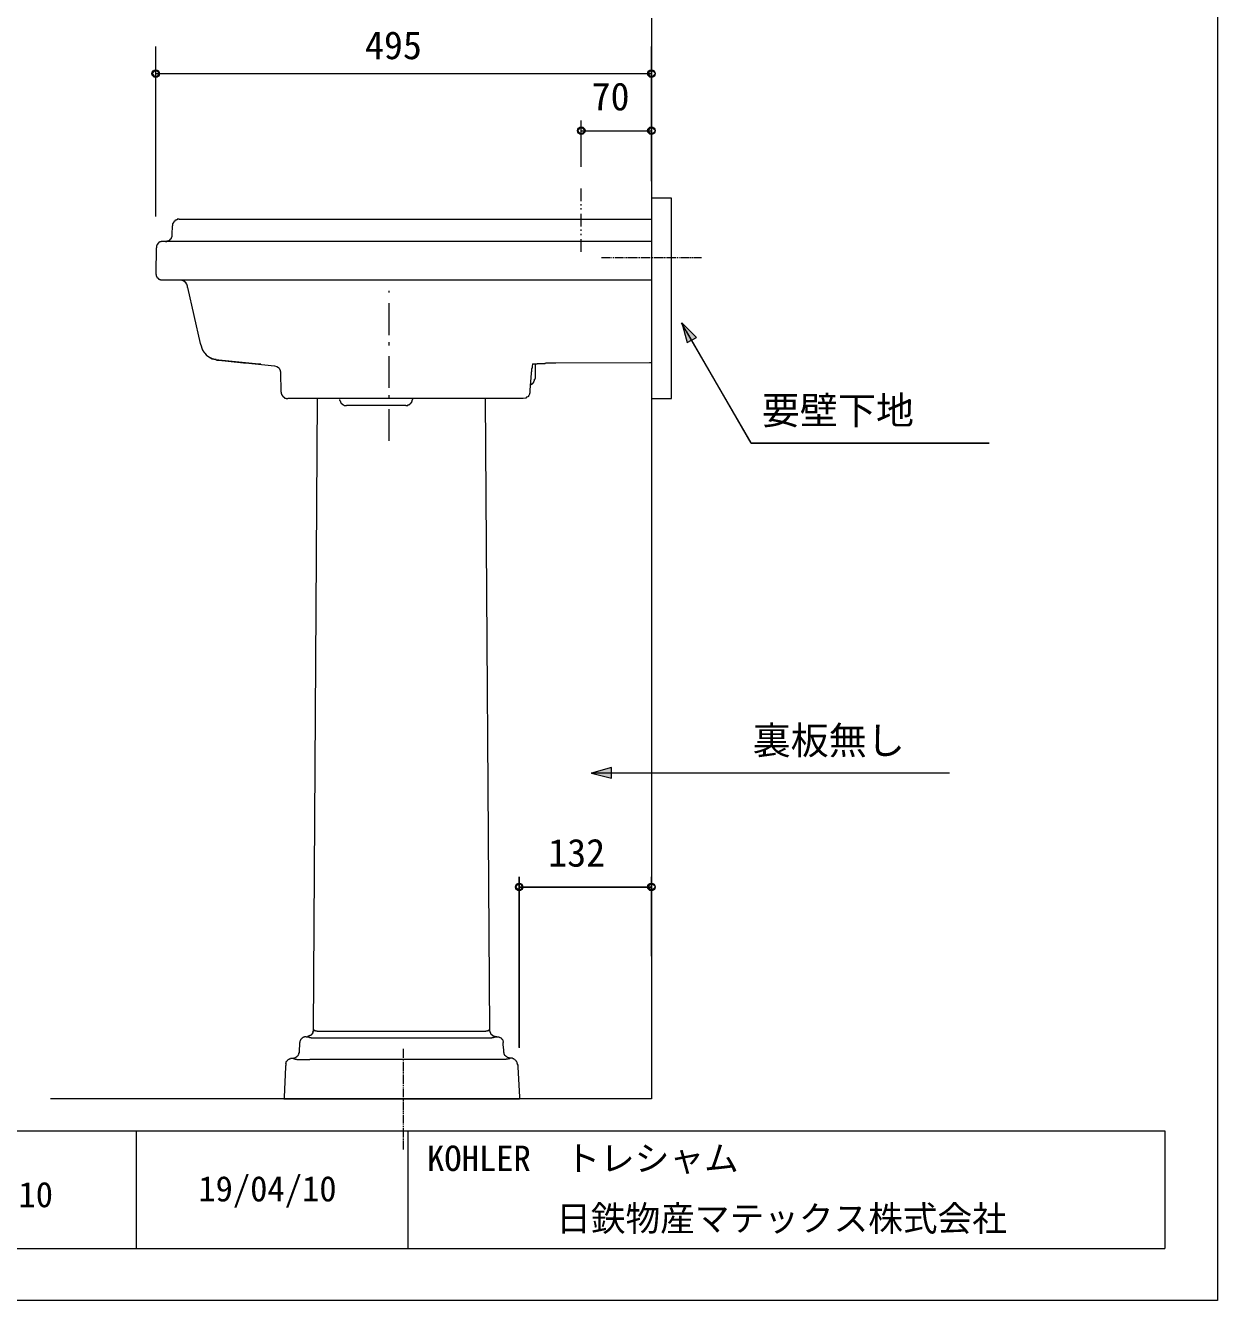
# Model space of a CAD drawing. Units: millimetres, scale not verified. Extents: x -1392 to 1350, y -947 to 991.
# Drawn here: x 160 to 1350, y -947 to 326 of the extents above; entities that cross this region are included whole.
import ezdxf
from ezdxf.enums import TextEntityAlignment as Align

# ---------------------------------------------------------------- set-up
doc = ezdxf.new("R2010")
doc.units = ezdxf.units.MM
doc.header["$LTSCALE"] = 10
doc.header["$PDMODE"] = 32
doc.header["$PDSIZE"] = 6
for name, color, linetype, lineweight in [('0-1_レイヤー_1', 7, 'Continuous', 18), ('0-7', 7, 'Continuous', 5), ('F-0', 7, 'Continuous', 5)]:
    doc.layers.add(name, color=color, linetype=linetype, lineweight=lineweight)
doc.styles.add('ＭＳ ゴシック', font='')
doc.styles.get('ＭＳ ゴシック').set_extended_font_data('MS Gothic')

msp = doc.modelspace()

# ---------------------------------------------------------------- linework, layer by layer
at = {"layer": '0-1_レイヤー_1', "color": 5}
for p, q in [((289.71, 152.66), (289.71, 305.48)), ((785.01, 186.94), (785.01, 305.48)), ((289.71, 278.31), (785.01, 278.31)), ((714.74, 185.25), (714.74, 231.39)), ((785.01, 170.86), (785.01, 231.39)), ((714.74, 221.24), (785.01, 221.24)), ((884.5, -90.76), (819.73, 21)), ((884.5, -90.76), (1121.99, -90.76)), ((1082.62, -420.54), (734.21, -420.54)), ((652.93, -694.86), (652.93, -524.25)), ((652.93, -534.41), (785.01, -534.41)), ((785.01, -603.42), (785.01, -524.25))]:
    msp.add_line(p, q, dxfattribs=at)
at = {"layer": '0-1_レイヤー_1'}
for p, q in [((714.74, 150.96), (714.74, 163.66)), ((714.74, 146.73), (714.74, 148)), ((714.74, 142.49), (714.74, 143.77)), ((714.74, 125.56), (714.74, 138.26)), ((306.22, 117.52), (306.65, 126.41)), ((714.74, 121.33), (714.74, 122.6)), ((714.74, 117.1), (714.74, 118.36)), ((290.14, 104.39), (289.71, 78.57)), ((785.01, 110.74), (296.91, 110.74)), ((714.74, 100.16), (714.74, 112.86)), ((735.06, 94.66), (743.95, 94.66)), ((744.8, 94.66), (745.64, 94.66)), ((746.49, 94.66), (747.34, 94.66)), ((748.18, 94.66), (757.08, 94.66)), ((757.92, 94.66), (758.77, 94.66)), ((759.61, 94.66), (760.46, 94.66)), ((761.31, 94.66), (770.2, 94.66)), ((771.04, 94.66), (771.89, 94.66)), ((772.74, 94.66), (773.58, 94.66)), ((774.43, 94.66), (783.32, 94.66)), ((784.17, 94.66), (785.01, 94.66)), ((785.86, 94.66), (786.71, 94.66)), ((787.55, 94.66), (796.44, 94.66)), ((797.29, 94.66), (798.14, 94.66)), ((798.98, 94.66), (799.83, 94.66)), ((800.68, 94.66), (809.57, 94.66)), ((810.41, 94.66), (811.26, 94.66)), ((812.11, 94.66), (812.95, 94.66)), ((813.8, 94.66), (822.69, 94.66)), ((823.54, 94.66), (824.39, 94.66)), ((825.23, 94.66), (826.08, 94.66)), ((826.92, 94.66), (834.97, 94.66)), ((296.49, 72.22), (785.01, 72.22)), ((317.23, 71.8), (320.19, 69.68)), ((522.97, 59.52), (522.97, 61.21)), ((522.97, 17.19), (522.97, 48.94)), ((522.97, 6.6), (522.97, 9.99)), ((350.67, -7.79), (351.1, -7.37)), ((379.46, -10.75), (408.25, -13.72)), ((522.97, -35.73), (522.97, -3.98)), ((668.6, -11.6), (668.6, -26.41)), ((412.9, -15.83), (412.48, -15.41)), ((412.9, -15.83), (413.75, -17.53)), ((415.02, -39.96), (414.6, -20.06)), ((447.19, -677.08), (451.43, -46.31)), ((522.97, -46.31), (522.97, -42.93)), ((546.25, -46.31), (546.25, -47.16)), ((623.3, -677.08), (619.07, -46.31)), ((539.48, -53.09), (480.21, -53.09)), ((522.97, -88.65), (522.97, -56.9)), ((440, -683.85), (441.69, -683.85)), ((630.5, -683.85), (628.8, -683.85)), ((536.94, -696.13), (536.94, -705.02)), ((536.94, -705.87), (536.94, -706.71)), ((536.94, -707.56), (536.94, -708.4)), ((536.94, -709.25), (536.94, -718.14)), ((536.94, -718.99), (536.94, -719.84)), ((536.94, -720.68), (536.94, -721.53)), ((536.94, -722.37), (536.94, -731.27)), ((536.94, -732.11), (536.94, -732.96)), ((536.94, -733.81), (536.94, -734.65)), ((536.94, -735.5), (536.94, -744.39)), ((417.56, -746.08), (652.93, -746.08)), ((536.94, -745.24), (536.94, -746.08)), ((536.94, -746.93), (536.94, -747.78)), ((536.94, -748.62), (536.94, -757.51)), ((536.94, -758.36), (536.94, -759.21)), ((536.94, -760.05), (536.94, -760.9)), ((536.94, -761.75), (536.94, -770.63)), ((536.94, -771.48), (536.94, -772.33)), ((536.94, -773.18), (536.94, -774.02)), ((536.94, -774.87), (536.94, -783.76)), ((536.94, -784.61), (536.94, -785.45)), ((536.94, -786.3), (536.94, -787.15)), ((536.94, -787.99), (536.94, -796.46))]:
    msp.add_line(p, q, dxfattribs=at)
at = {"layer": '0-1_レイヤー_1', "color": 6}
msp.add_lwpolyline([(785.01, 333.84), (785.01, -746.08), (184.73, -746.08)], dxfattribs=at)
at = {"layer": '0-1_レイヤー_1', "color": 5}
for points in [[(293.52, 278.31), (289.93, 282.12), (286.33, 278.31), (289.93, 274.5)], [(788.83, 278.31), (785.01, 282.12), (781.2, 278.31), (785.01, 274.5)], [(718.55, 221.24), (714.74, 225.05), (710.93, 221.24), (714.74, 217.42)], [(788.83, 221.24), (785.01, 225.05), (781.2, 221.24), (785.01, 217.42)], [(815.07, 29.47), (820.58, 9.57), (829.89, 14.65)], [(724.9, -420.54), (744.8, -425.62), (744.8, -415.03)], [(656.74, -534.2), (652.93, -530.61), (649.12, -534.2), (652.93, -537.8)], [(788.83, -534.2), (785.01, -530.61), (781.2, -534.2), (785.01, -537.8)]]:
    msp.add_lwpolyline(points, close=True, dxfattribs=at)
at = {"layer": '0-1_レイヤー_1', "color": 6}
msp.add_lwpolyline([(804.91, 153.92), (785.01, 153.92), (785.01, -46.31), (804.91, -46.31)], close=True, dxfattribs=at)
at = {"layer": '0-1_レイヤー_1'}
for points in [[(313, 132.76), (312.58, 132.76), (312.15, 132.76), (311.73, 132.76), (311.3, 132.76), (311.3, 132.33), (310.88, 132.33), (310.46, 132.33), (310.46, 131.91), (310.03, 131.91), (309.61, 131.91), (309.61, 131.49), (309.19, 131.49), (308.76, 131.49), (308.76, 131.06), (308.34, 131.06), (308.34, 130.64), (307.92, 130.64), (307.92, 130.22), (307.92, 129.8), (307.49, 129.8), (307.49, 129.37), (307.07, 129.37), (307.07, 128.95), (307.07, 128.52), (306.65, 128.52), (306.65, 128.1), (306.65, 127.68), (306.65, 127.25), (306.65, 126.83), (306.65, 126.41)], [(313, 132.76), (785.01, 132.76), (785.01, -10.33)], [(299.45, 110.74), (299.87, 110.74), (300.3, 110.74), (300.72, 110.74), (300.72, 111.17), (301.14, 111.17), (301.57, 111.17), (301.99, 111.17), (302.41, 111.17), (302.41, 111.59), (302.84, 111.59), (303.26, 111.59), (303.26, 112.02), (303.68, 112.02), (303.68, 112.44), (304.11, 112.44), (304.11, 112.86), (304.53, 112.86), (304.53, 113.28), (304.95, 113.28), (304.95, 113.71), (305.38, 113.71), (305.38, 114.13), (305.38, 114.55), (305.8, 114.55), (305.8, 114.98), (305.8, 115.4), (306.22, 115.4), (306.22, 115.82), (306.22, 116.25), (306.22, 116.67), (306.22, 117.1), (306.22, 117.52)], [(296.91, 110.74), (296.49, 110.74), (296.06, 110.74), (295.64, 110.74), (295.22, 110.74), (294.79, 110.32), (294.37, 110.32), (293.95, 110.32), (293.95, 109.9), (293.52, 109.9), (293.1, 109.9), (293.1, 109.47), (292.68, 109.47), (292.68, 109.05), (292.25, 109.05), (292.25, 108.63), (291.83, 108.63), (291.83, 108.21), (291.41, 108.21), (291.41, 107.78), (291.41, 107.36), (290.98, 107.36), (290.98, 106.94), (290.98, 106.51), (290.56, 106.51), (290.56, 106.09), (290.56, 105.66), (290.56, 105.24), (290.56, 104.82), (290.56, 104.39), (290.14, 104.39)], [(289.71, 78.57), (289.71, 78.15), (289.71, 77.72), (290.14, 77.72), (290.14, 77.3), (290.14, 76.88), (290.14, 76.46), (290.14, 76.03), (290.56, 76.03), (290.56, 75.61), (290.56, 75.19), (290.98, 75.19), (290.98, 74.76), (291.41, 74.76), (291.41, 74.34), (291.83, 74.34), (291.83, 73.91), (292.25, 73.91), (292.25, 73.49), (292.68, 73.49), (292.68, 73.07), (293.1, 73.07), (293.52, 73.07), (293.52, 72.64), (293.95, 72.64), (294.37, 72.64), (294.37, 72.22), (294.79, 72.22), (295.22, 72.22), (295.64, 72.22), (296.06, 72.22), (296.49, 72.22)], [(314.69, 72.22), (316.81, 71.8), (318.5, 70.95)], [(335.01, 6.6), (334.59, 8.72), (321.89, 64.6), (321.46, 64.6), (321.46, 65.02), (321.46, 65.45), (321.46, 65.87), (321.46, 66.3), (321.46, 66.72), (321.04, 66.72), (321.04, 67.14), (321.04, 67.56), (320.62, 67.99), (320.19, 68.83), (318.92, 70.53)], [(335.01, 6.6), (335.01, 6.18), (335.43, 5.76), (335.43, 5.34), (335.43, 4.91), (335.43, 4.49), (335.86, 4.49), (335.86, 4.06), (335.86, 3.64), (335.86, 3.22), (336.28, 3.22), (336.28, 2.79), (336.28, 2.37), (336.7, 2.37), (336.7, 1.95), (336.7, 1.53), (337.13, 1.53), (337.13, 1.1), (337.13, 0.68), (337.55, 0.68), (337.55, 0.25), (337.97, 0.25), (337.97, -0.17), (338.4, -0.17), (338.4, -0.59), (338.82, -1.02), (339.24, -1.44), (340.51, -3.13), (340.94, -3.13), (344.33, -5.67), (344.75, -5.67), (344.75, -6.09), (345.17, -6.09), (345.59, -6.09), (345.59, -6.52), (346.02, -6.52), (346.44, -6.52), (347.71, -6.94), (349.4, -7.37), (350.67, -7.79)], [(394.7, -12.02), (392.58, -12.02), (352.79, -7.79), (352.37, -7.79), (351.94, -7.79), (351.52, -7.79), (351.1, -7.79), (350.67, -7.79), (350.25, -7.79), (350.25, -7.37), (349.83, -7.37), (349.4, -7.37), (347.71, -6.94), (346.44, -6.52), (345.17, -6.09), (344.33, -5.67)], [(350.67, -7.79), (352.79, -7.79), (377.34, -10.75), (379.46, -10.75)], [(666.06, -11.6), (665.64, -14.14), (665.64, -14.56), (665.64, -14.99), (665.64, -15.41), (665.64, -15.83), (665.21, -16.25), (665.21, -16.68), (665.21, -17.1), (665.21, -17.53), (665.21, -17.95), (665.21, -18.37), (665.21, -18.8), (665.21, -19.22), (665.21, -19.64), (664.79, -19.64), (664.79, -20.06), (664.79, -20.49), (664.79, -20.91), (663.52, -37.84), (663.52, -38.27), (663.52, -38.69), (663.52, -39.12), (663.52, -39.54), (663.52, -39.96), (663.52, -40.39), (663.52, -40.81), (663.09, -40.81), (663.09, -41.23), (663.09, -42.08), (662.25, -43.35), (661.83, -44.19), (661.4, -44.62), (660.13, -45.04), (659.28, -45.89), (656.74, -46.31), (421.79, -46.31)], [(666.06, -11.6), (666.48, -11.6), (666.9, -11.6), (667.33, -11.6), (667.75, -11.6), (668.17, -11.6), (668.6, -11.6), (669.02, -11.6), (669.44, -11.6), (669.87, -11.6), (670.29, -11.6), (670.71, -11.6), (670.71, -11.18), (671.14, -11.18), (671.56, -11.18), (671.98, -11.18), (672.41, -11.18), (672.83, -11.18), (673.25, -11.18), (673.68, -11.18), (674.1, -11.18), (674.52, -11.18), (674.95, -11.18), (675.37, -11.18), (675.79, -11.18), (676.22, -11.18), (676.64, -11.18), (677.06, -11.18), (677.49, -11.18), (677.91, -11.18), (678.33, -11.18), (678.76, -11.18), (679.18, -10.75), (679.61, -10.75), (680.03, -10.75), (680.45, -10.75), (680.87, -10.75), (681.3, -10.75), (681.72, -10.75), (682.14, -10.75)], [(682.14, -10.75), (682.57, -10.75), (682.99, -10.75), (683.41, -10.75), (683.84, -10.75), (684.26, -10.75), (684.68, -10.75), (685.11, -10.75), (685.53, -10.75), (685.95, -10.75), (686.38, -10.75), (686.8, -10.75), (687.22, -10.75), (687.65, -10.75), (688.07, -10.75), (688.49, -10.75), (688.92, -10.75), (689.34, -10.75), (782.9, -10.33), (785.01, -10.33)], [(408.25, -13.72), (410.79, -14.14), (412.48, -15.41)], [(414.6, -20.06), (414.17, -17.53), (413.75, -17.53)], [(663.94, -32.34), (664.36, -32.34), (664.79, -32.34), (664.79, -31.92), (665.21, -31.92), (665.64, -31.92), (665.64, -31.5), (666.06, -31.5), (666.06, -31.07), (666.48, -31.07), (666.48, -30.65), (666.9, -30.65), (666.9, -30.22), (667.33, -30.22), (667.33, -29.8), (667.33, -29.38), (667.75, -29.38), (667.75, -28.96), (667.75, -28.53), (668.17, -28.53), (668.17, -28.11), (668.17, -27.69), (668.17, -27.26), (668.17, -26.84), (668.6, -26.84), (668.6, -26.41)], [(415.02, -39.96), (415.02, -40.39), (415.02, -40.81), (415.02, -41.23), (415.02, -41.65), (415.44, -41.65), (415.44, -42.08), (415.44, -42.5), (415.87, -42.5), (415.87, -42.93), (415.87, -43.35), (416.29, -43.35), (416.29, -43.77), (416.71, -43.77), (416.71, -44.19), (417.14, -44.19), (417.14, -44.62), (417.56, -44.62), (417.56, -45.04), (417.98, -45.04), (417.98, -45.47), (418.41, -45.47), (418.83, -45.47), (418.83, -45.89), (419.25, -45.89), (419.68, -45.89), (420.1, -45.89), (420.1, -46.31), (420.52, -46.31), (420.95, -46.31), (421.37, -46.31), (421.79, -46.31)], [(473.44, -47.16), (473.44, -47.58), (473.44, -48), (473.86, -48.43), (473.86, -48.85), (473.86, -49.28), (474.29, -49.28), (474.29, -49.7), (474.29, -50.12), (474.71, -50.12), (474.71, -50.55), (474.71, -50.97), (475.14, -50.97), (475.14, -51.39), (475.56, -51.39), (475.56, -51.81), (475.98, -51.81), (476.4, -51.81), (476.4, -52.24), (476.83, -52.24), (476.83, -52.66), (477.25, -52.66), (477.67, -52.66), (478.1, -53.09), (478.52, -53.09), (478.94, -53.09), (479.37, -53.09), (479.79, -53.09), (480.21, -53.09)], [(539.48, -53.09), (539.9, -53.09), (540.33, -53.09), (540.75, -53.09), (541.17, -53.09), (541.6, -53.09), (541.6, -52.66), (542.02, -52.66), (542.44, -52.66), (542.87, -52.66), (542.87, -52.24), (543.29, -52.24), (543.29, -51.81), (543.71, -51.81), (543.71, -51.39), (544.14, -51.39), (544.56, -50.97), (544.56, -50.55), (544.98, -50.55), (544.98, -50.12), (545.41, -50.12), (545.41, -49.7), (545.41, -49.28), (545.83, -49.28), (545.83, -48.85), (545.83, -48.43), (545.83, -48), (546.25, -48), (546.25, -47.58), (546.25, -47.16)], [(439.15, -683.85), (438.73, -683.85), (438.3, -683.85), (437.88, -684.28), (437.46, -684.28), (437.03, -684.7), (436.61, -684.7), (436.19, -685.12), (435.76, -685.55), (435.34, -685.55), (435.34, -685.97), (434.92, -686.39), (434.49, -686.81), (434.49, -687.24), (434.07, -687.66), (434.07, -688.09), (433.65, -688.51), (433.65, -688.93), (433.65, -689.36), (433.65, -689.78)], [(440, -683.85), (439.58, -683.85), (439.15, -683.85)], [(440.42, -683.85), (442.54, -684.28), (442.96, -684.28), (443.39, -684.28), (443.39, -684.7), (443.81, -684.7), (444.23, -684.7), (444.65, -684.7), (445.08, -684.7), (445.08, -685.12), (445.5, -685.12), (445.92, -685.12), (448.04, -685.12), (458.2, -685.12), (468.36, -685.12), (477.67, -685.12), (486.56, -685.12), (494.61, -685.12), (502.65, -685.12), (510.27, -685.12), (517.04, -685.12), (523.82, -685.12), (529.74, -685.12), (535.25, -685.12), (540.33, -685.12), (544.98, -685.12), (549.22, -685.12), (552.61, -685.12), (555.99, -685.12), (561.92, -685.12), (568.69, -685.12), (576.31, -685.12), (584.36, -685.12), (592.82, -685.12), (602.14, -685.12), (611.87, -685.12), (622.45, -685.12), (624.57, -685.12), (624.99, -685.12), (625.42, -685.12)], [(446.77, -679.19), (446.77, -679.62), (446.77, -680.04), (446.35, -680.04), (446.35, -680.47), (446.35, -680.89), (445.92, -680.89), (445.92, -681.31), (445.5, -681.31), (445.5, -681.74), (445.08, -681.74), (445.08, -682.16), (444.65, -682.16), (444.65, -682.58), (444.23, -682.58), (443.81, -682.58), (443.81, -683), (443.39, -683), (442.96, -683), (442.96, -683.43), (442.54, -683.43), (442.11, -683.43), (441.69, -683.43), (441.69, -683.85)], [(446.77, -679.19), (446.77, -678.77), (447.19, -678.77), (447.19, -678.35), (447.19, -677.93)], [(447.19, -677.93), (447.19, -677.5), (447.19, -677.08)], [(447.19, -677.08), (447.62, -677.08), (448.04, -677.08), (448.04, -677.5), (448.46, -677.5), (448.89, -677.5), (449.31, -677.5), (449.31, -677.93), (449.73, -677.93), (450.16, -677.93), (450.58, -677.93), (451, -677.93), (451, -678.35), (451.43, -678.35), (451.85, -678.35), (452.27, -678.35), (452.7, -678.35), (453.12, -678.35), (453.54, -678.35), (617.37, -678.35), (617.8, -678.35), (618.22, -678.35), (618.64, -678.35), (619.07, -678.35), (619.49, -678.35), (619.49, -677.93), (619.91, -677.93), (620.34, -677.93), (620.76, -677.93), (621.18, -677.93), (621.18, -677.5), (621.61, -677.5), (622.03, -677.5), (622.45, -677.5), (622.45, -677.08), (622.88, -677.08), (623.3, -677.08)], [(623.3, -677.93), (623.3, -677.5), (623.3, -677.08)], [(623.72, -679.19), (623.72, -678.77), (623.3, -678.35), (623.3, -677.93)], [(623.72, -679.19), (623.72, -679.62), (623.72, -680.04), (624.15, -680.04), (624.15, -680.47), (624.15, -680.89), (624.57, -680.89), (624.57, -681.31), (624.99, -681.31), (624.99, -681.74), (625.42, -681.74), (625.42, -682.16), (625.84, -682.16), (625.84, -682.58), (626.26, -682.58), (626.69, -682.58), (626.69, -683), (627.11, -683), (627.53, -683), (627.53, -683.43), (627.96, -683.43), (628.38, -683.43), (628.8, -683.43), (628.8, -683.85)], [(625.42, -685.12), (625.42, -684.7), (625.84, -684.7), (626.26, -684.7), (626.69, -684.7), (627.11, -684.7), (627.11, -684.28), (627.53, -684.28), (627.96, -684.28), (630.08, -683.85)], [(630.5, -683.85), (630.92, -683.85), (631.34, -683.85)], [(631.34, -683.85), (631.77, -683.85), (632.19, -683.85), (632.61, -684.28), (633.04, -684.28), (633.46, -684.28), (633.46, -684.7), (633.89, -684.7), (634.31, -685.12), (634.73, -685.12), (634.73, -685.55), (635.15, -685.55), (635.58, -685.97), (635.58, -686.39), (636, -686.81), (636.42, -687.24), (636.42, -687.66), (636.42, -688.09), (636.85, -688.51), (636.85, -688.93), (636.85, -689.36), (636.85, -689.78)], [(432.8, -701.21), (432.8, -700.78), (432.8, -700.36), (432.8, -699.94), (433.22, -699.94), (433.22, -699.52), (433.22, -699.09), (433.22, -698.67), (433.22, -698.25), (433.22, -697.82), (433.22, -697.4), (433.22, -696.97), (433.65, -691.9), (433.65, -691.47), (433.65, -691.05), (433.65, -690.62), (433.65, -690.2), (433.65, -689.78)], [(637.69, -701.21), (637.69, -700.78), (637.69, -700.36), (637.69, -699.94), (637.69, -699.52), (637.27, -699.52), (637.27, -699.09), (637.27, -698.67), (637.27, -698.25), (637.27, -697.82), (637.27, -697.4), (637.27, -696.97), (636.85, -691.9), (636.85, -691.47), (636.85, -691.05), (636.85, -690.62), (636.85, -690.2), (636.85, -689.78)], [(419.68, -710.52), (419.68, -710.94), (419.68, -711.37), (419.68, -711.79), (419.68, -712.22), (419.68, -712.64), (419.25, -712.64), (419.25, -713.06), (419.25, -713.49), (419.25, -713.91), (417.98, -744.39), (417.56, -746.08)], [(419.68, -710.52), (420.1, -709.68), (420.1, -709.25), (420.52, -708.4), (420.95, -707.98), (421.37, -707.56), (421.79, -707.13), (422.22, -706.71), (423.06, -706.29), (423.06, -705.87), (423.49, -705.87), (423.91, -705.87), (424.33, -705.44), (424.76, -705.44), (425.18, -705.44), (425.61, -705.44), (426.03, -705.44), (426.45, -705.44), (426.87, -705.44), (427.3, -705.44), (427.72, -705.44), (428.14, -705.02), (428.57, -705.02), (429.41, -704.59), (429.84, -704.17), (430.68, -703.75), (431.11, -703.33), (431.53, -702.9), (431.95, -702.48), (432.38, -701.63), (432.8, -701.21)], [(426.45, -705.44), (426.87, -705.44), (427.72, -705.87), (428.14, -705.87), (428.57, -705.87), (428.99, -705.87), (428.99, -706.29), (429.41, -706.29), (429.84, -706.29), (430.26, -706.29), (430.68, -706.29), (430.68, -706.71), (431.11, -706.71), (431.53, -706.71), (433.65, -706.71), (441.69, -706.71), (443.81, -706.71)], [(626.69, -706.71), (535.25, -706.71), (443.81, -706.71)], [(644.04, -705.44), (643.62, -705.44), (643.2, -705.87), (642.77, -705.87), (642.35, -705.87), (641.93, -705.87), (641.5, -706.29), (641.08, -706.29), (640.66, -706.29), (640.23, -706.29), (639.81, -706.29), (639.81, -706.71), (639.39, -706.71), (638.96, -706.71), (636.85, -706.71), (628.8, -706.71), (626.69, -706.71)], [(650.82, -710.52), (650.82, -709.68), (650.39, -709.25), (649.97, -708.4), (649.55, -707.98), (649.12, -707.56), (648.7, -707.13), (648.28, -706.71), (647.43, -706.29), (647.43, -705.87), (647.01, -705.87), (646.58, -705.87), (646.16, -705.44), (645.74, -705.44), (645.31, -705.44), (644.89, -705.44), (644.47, -705.44), (644.04, -705.44), (643.62, -705.44), (643.2, -705.44), (642.77, -705.44), (642.77, -705.02), (642.35, -705.02), (641.93, -705.02), (641.08, -704.59), (640.66, -704.17), (639.81, -703.75), (639.39, -703.33), (638.96, -702.9), (638.54, -702.48), (638.12, -701.63), (637.69, -701.21)], [(650.82, -710.52), (650.82, -710.94), (650.82, -711.37), (650.82, -711.79), (651.24, -711.79), (651.24, -712.22), (651.24, -712.64), (651.24, -713.06), (651.24, -713.49), (651.24, -713.91), (652.93, -744.39), (652.93, -746.08)]]:
    msp.add_lwpolyline(points, dxfattribs=at)
at = {"layer": '0-7'}
for p, q in [((784.75, 186.75), (784.75, 305.33)), ((289.75, 135.74), (289.75, 288.32)), ((289.75, 278.32), (784.75, 278.32)), ((714.75, 185.25), (714.75, 231.33)), ((784.75, 170.75), (784.75, 231.33)), ((714.75, 221.33), (784.75, 221.33)), ((884.32, -90.68), (814.96, 29.47)), ((884.32, -90.68), (1122.04, -90.68)), ((1082.57, -420.41), (724.57, -420.41)), ((652.75, -694.67), (652.75, -524.25)), ((652.75, -534.25), (784.75, -534.25)), ((784.75, -603.25), (784.75, -524.25))]:
    msp.add_line(p, q, dxfattribs=at)
for centre in [(289.75, 278.32), (784.75, 278.32), (714.75, 221.33), (784.75, 221.33), (652.75, -534.25), (784.75, -534.25)]:
    msp.add_circle(centre, 3.75, dxfattribs=at)
for p in [(289.75, 278.32), (714.75, 221.33), (652.75, -534.25)]:
    msp.add_point(p, dxfattribs=at)
for points in [[(814.96, 29.47), (829.85, 15.08), (820.66, 9.56)], [(724.57, -420.41), (744.57, -415.05), (744.57, -425.77)]]:
    msp.add_solid(points, dxfattribs=at)
at = {"layer": 'F-0'}
for p, q in [((-1339.08, -777.82), (1297.56, -777.82)), ((270.15, -777.82), (270.15, -895.37)), ((541.47, -777.82), (541.47, -895.37)), ((1297.56, -777.82), (1297.56, -895.37)), ((-1339.08, -895.37), (1297.56, -895.37))]:
    msp.add_line(p, q, dxfattribs=at)
msp.add_lwpolyline([(-1391.5, 991.14), (1350.16, 991.14), (1350.16, -947.41), (-1391.5, -947.41)], close=True, dxfattribs=at)

# ---------------------------------------------------------------- texts
at = {"layer": '0-7', "style": 'ＭＳ ゴシック'}
for s, p in [('495', (498.71, 284.41)), ('70', (725.06, 233.25)), ('要壁下地', (895.02, -80.41)), ('裏板無し', (885.89, -410.14)), ('132', (681.71, -522.33))]:
    msp.add_text(s, height=27.86, dxfattribs=at).set_placement(p, align=Align.BOTTOM_LEFT)
at = {"layer": 'F-0', "style": 'ＭＳ ゴシック'}
for s, p in [('KOHLER\u3000トレシャム', (560.71, -825.65)), ('S=1/10', (83.59, -861.85)), ('19/04/10', (332.27, -856.04)), ('日鉄物産マテックス株式会社', (689.75, -885.71))]:
    msp.add_text(s, height=25.38, dxfattribs=at).set_placement(p, align=Align.BOTTOM_LEFT)

doc.saveas('drawing.dxf')
